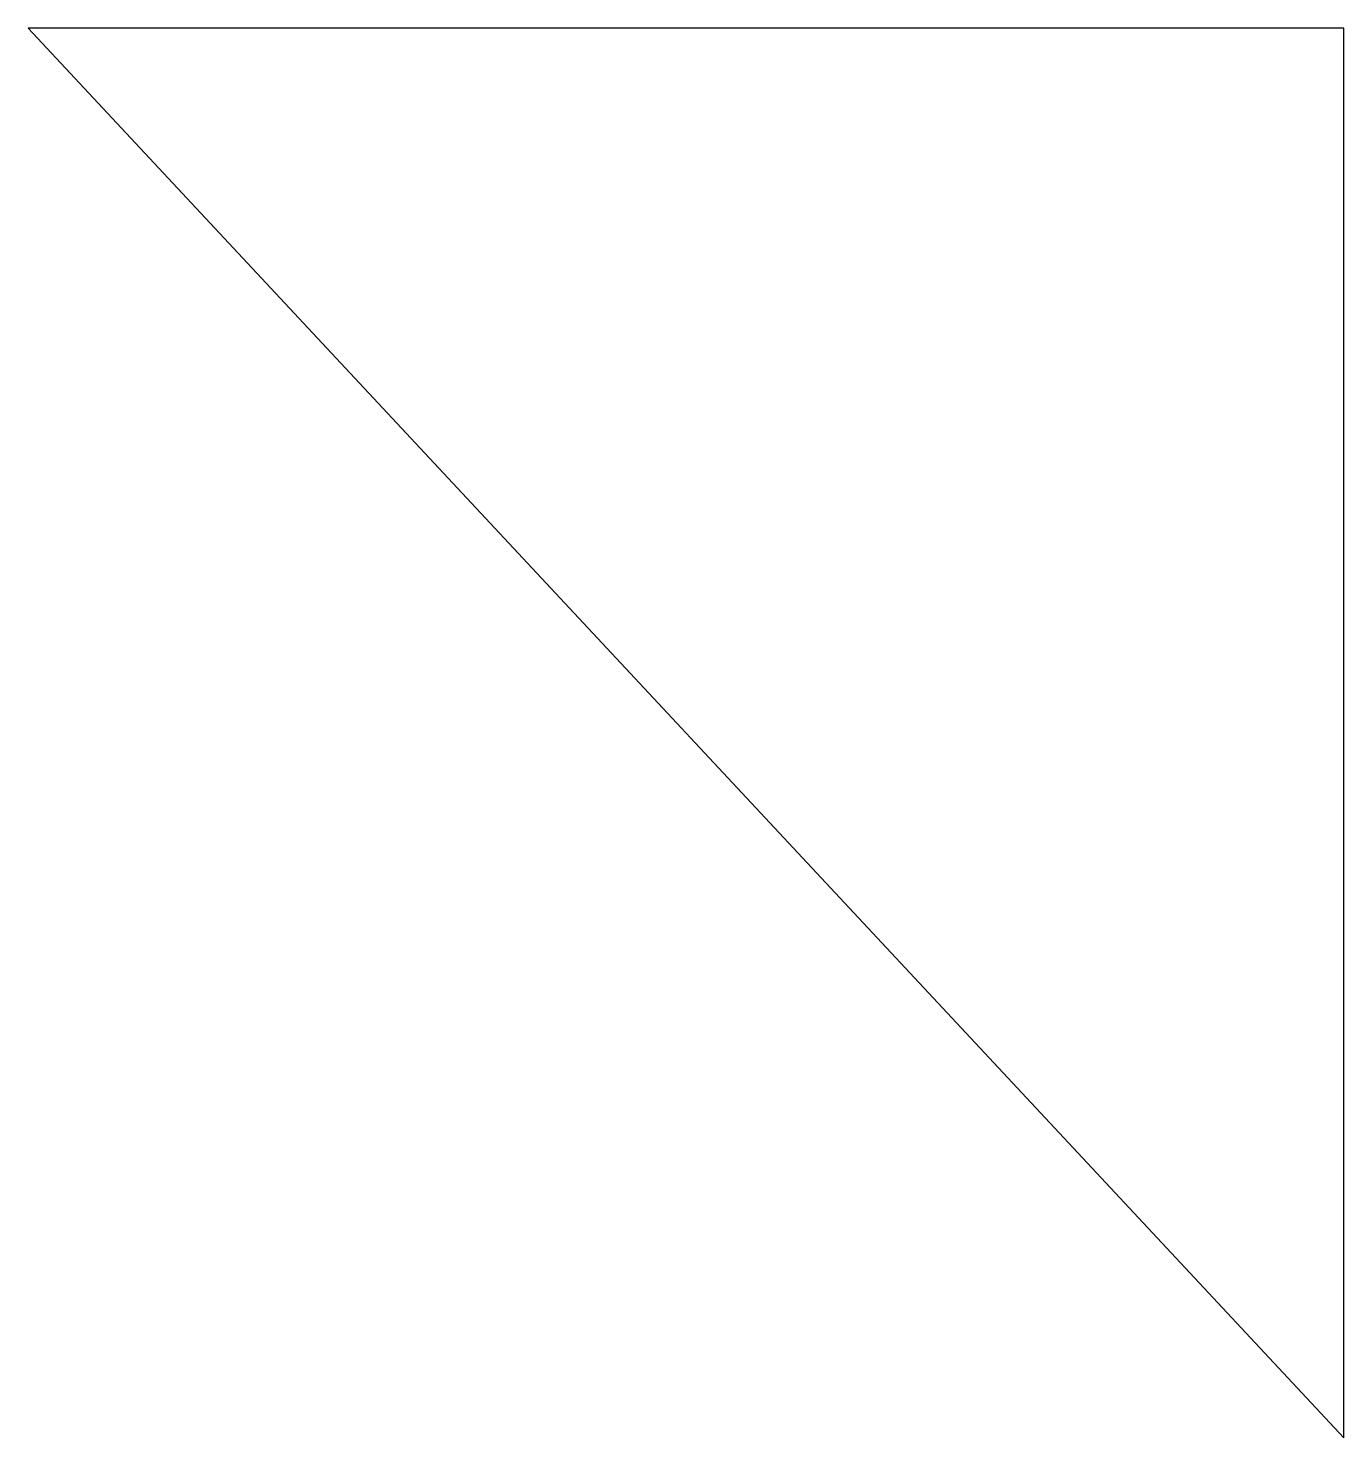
# Model space of a CAD drawing. Header units: metres. Extents: x -0.467 to 0.233, y -0.5 to 0.25.
import ezdxf

# ---------------------------------------------------------------- set-up
doc = ezdxf.new("R2010")
doc.units = ezdxf.units.M
doc.layers.get('0').update_dxf_attribs({"linetype": 'CONTINUOUS'})

msp = doc.modelspace()

# ---------------------------------------------------------------- linework, layer by layer
msp.add_lwpolyline([(-0.46667, 0.25), (0.23333, -0.5), (0.23333, 0.25)], close=True)

doc.saveas('drawing.dxf')
